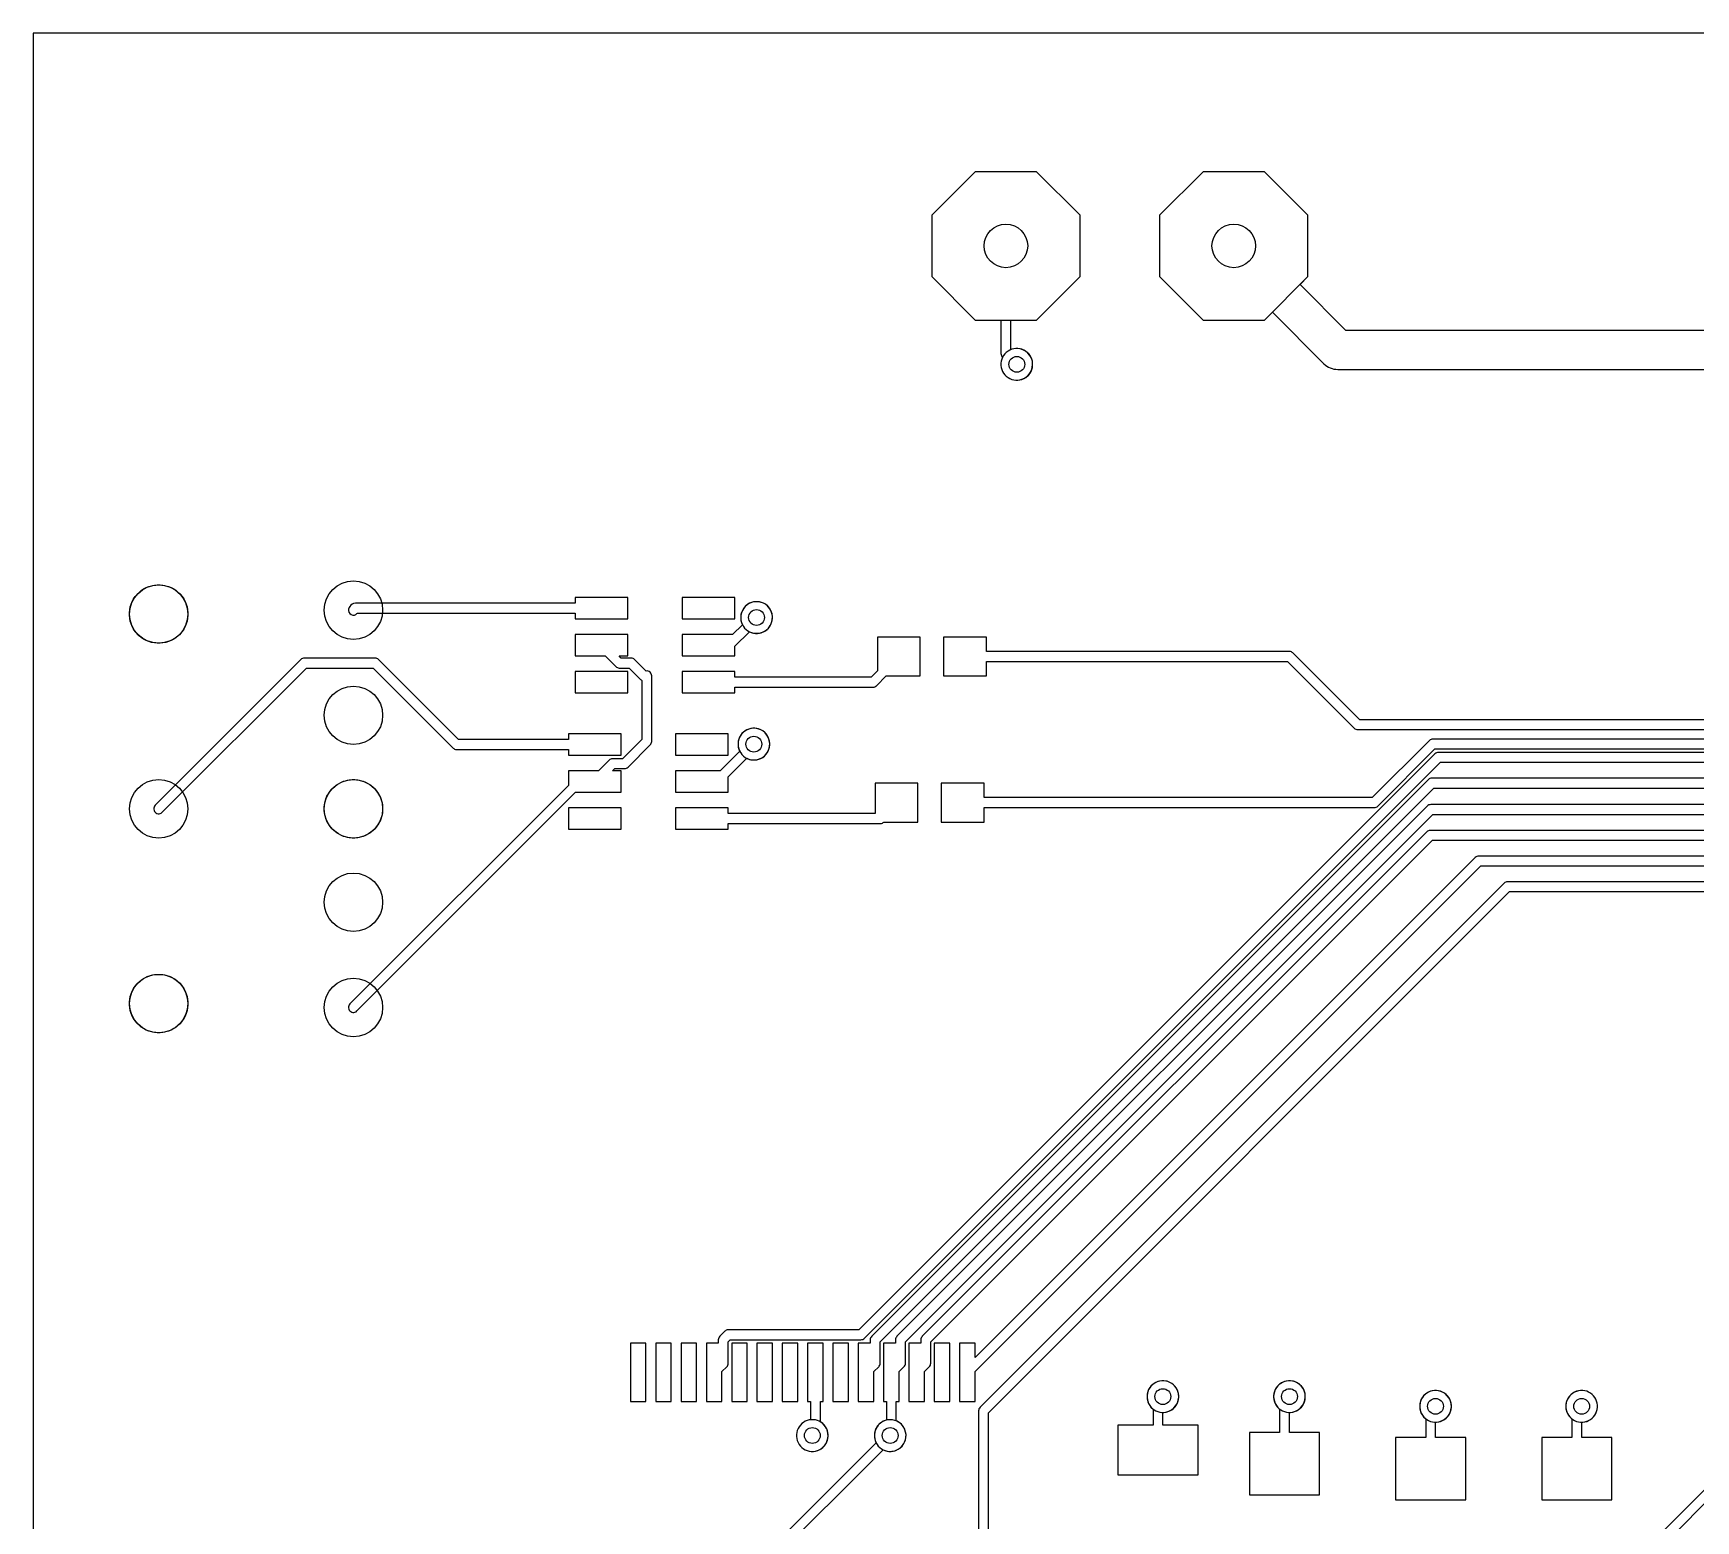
# Model space of a CAD drawing. Header units: millimetres. Extents: x 14 to 284, y -1 to 109.
# Drawn here: x 14 to 56.68, y 70.81 to 109 of the extents above; entities that cross this region are included whole.
import ezdxf

# ---------------------------------------------------------------- set-up
doc = ezdxf.new("R2010")
doc.units = ezdxf.units.MM

msp = doc.modelspace()

# ---------------------------------------------------------------- linework, layer by layer
at = {"layer": '16_copper'}
for points in [[(40.875, 102.751), (40.875, 104.329), (39.759, 105.445), (38.181, 105.445), (37.065, 104.329), (37.065, 102.751), (38.181, 101.635), (39.759, 101.635)], [(46.725, 102.751), (46.725, 104.329), (45.609, 105.445), (44.031, 105.445), (42.915, 104.329), (42.915, 102.751), (44.031, 101.635), (45.609, 101.635)], [(39.329, 100.101), (39.381, 100.114), (39.43, 100.135), (39.476, 100.161), (39.519, 100.194), (39.556, 100.231), (39.589, 100.274), (39.615, 100.32), (39.636, 100.369), (39.649, 100.421), (39.656, 100.473), (39.656, 100.527), (39.649, 100.579), (39.636, 100.631), (39.615, 100.68), (39.589, 100.726), (39.556, 100.769), (39.519, 100.806), (39.476, 100.839), (39.43, 100.865), (39.381, 100.886), (39.329, 100.899), (39.277, 100.906), (39.223, 100.906), (39.171, 100.899), (39.119, 100.886), (39.07, 100.865), (39.024, 100.839), (38.981, 100.806), (38.944, 100.769), (38.911, 100.726), (38.885, 100.68), (38.864, 100.631), (38.851, 100.579), (38.844, 100.527), (38.844, 100.473), (38.851, 100.421), (38.864, 100.369), (38.885, 100.32), (38.911, 100.274), (38.944, 100.231), (38.981, 100.194), (39.024, 100.161), (39.07, 100.135), (39.119, 100.114), (39.171, 100.101), (39.223, 100.094), (39.277, 100.094)], [(32.648, 93.601), (32.7, 93.614), (32.749, 93.635), (32.795, 93.661), (32.837, 93.694), (32.875, 93.731), (32.908, 93.774), (32.934, 93.82), (32.955, 93.869), (32.968, 93.921), (32.975, 93.973), (32.975, 94.027), (32.968, 94.079), (32.955, 94.131), (32.934, 94.18), (32.908, 94.226), (32.875, 94.269), (32.837, 94.306), (32.795, 94.339), (32.749, 94.365), (32.7, 94.386), (32.648, 94.399), (32.596, 94.406), (32.542, 94.406), (32.489, 94.399), (32.438, 94.386), (32.389, 94.365), (32.343, 94.339), (32.3, 94.306), (32.263, 94.269), (32.23, 94.226), (32.204, 94.18), (32.183, 94.131), (32.169, 94.079), (32.163, 94.027), (32.163, 93.973), (32.169, 93.921), (32.183, 93.869), (32.204, 93.82), (32.23, 93.774), (32.263, 93.731), (32.3, 93.694), (32.343, 93.661), (32.389, 93.635), (32.438, 93.614), (32.489, 93.601), (32.542, 93.594), (32.596, 93.594)], [(32.579, 90.351), (32.631, 90.364), (32.68, 90.385), (32.726, 90.411), (32.769, 90.444), (32.806, 90.481), (32.839, 90.524), (32.865, 90.57), (32.886, 90.619), (32.899, 90.671), (32.906, 90.723), (32.906, 90.777), (32.899, 90.829), (32.886, 90.881), (32.865, 90.93), (32.839, 90.976), (32.806, 91.019), (32.769, 91.056), (32.726, 91.089), (32.68, 91.115), (32.631, 91.136), (32.579, 91.149), (32.527, 91.156), (32.473, 91.156), (32.421, 91.149), (32.369, 91.136), (32.32, 91.115), (32.274, 91.089), (32.231, 91.056), (32.194, 91.019), (32.161, 90.976), (32.135, 90.93), (32.114, 90.881), (32.101, 90.829), (32.094, 90.777), (32.094, 90.723), (32.101, 90.671), (32.114, 90.619), (32.135, 90.57), (32.161, 90.524), (32.194, 90.481), (32.231, 90.444), (32.274, 90.411), (32.32, 90.385), (32.369, 90.364), (32.421, 90.351), (32.473, 90.344), (32.527, 90.344)], [(43.079, 73.601), (43.131, 73.614), (43.18, 73.635), (43.226, 73.661), (43.269, 73.694), (43.306, 73.731), (43.339, 73.774), (43.365, 73.82), (43.386, 73.869), (43.399, 73.921), (43.406, 73.973), (43.406, 74.027), (43.399, 74.079), (43.386, 74.131), (43.365, 74.18), (43.339, 74.226), (43.306, 74.269), (43.269, 74.306), (43.226, 74.339), (43.18, 74.365), (43.131, 74.386), (43.079, 74.399), (43.027, 74.406), (42.973, 74.406), (42.921, 74.399), (42.869, 74.386), (42.82, 74.365), (42.774, 74.339), (42.731, 74.306), (42.694, 74.269), (42.661, 74.226), (42.635, 74.18), (42.614, 74.131), (42.601, 74.079), (42.594, 74.027), (42.594, 73.973), (42.601, 73.921), (42.614, 73.869), (42.635, 73.82), (42.661, 73.774), (42.694, 73.731), (42.731, 73.694), (42.774, 73.661), (42.82, 73.635), (42.869, 73.614), (42.921, 73.601), (42.973, 73.594), (43.027, 73.594)], [(46.329, 73.601), (46.381, 73.614), (46.43, 73.635), (46.476, 73.661), (46.519, 73.694), (46.556, 73.731), (46.589, 73.774), (46.615, 73.82), (46.636, 73.869), (46.649, 73.921), (46.656, 73.973), (46.656, 74.027), (46.649, 74.079), (46.636, 74.131), (46.615, 74.18), (46.589, 74.226), (46.556, 74.269), (46.519, 74.306), (46.476, 74.339), (46.43, 74.365), (46.381, 74.386), (46.329, 74.399), (46.277, 74.406), (46.223, 74.406), (46.171, 74.399), (46.119, 74.386), (46.07, 74.365), (46.024, 74.339), (45.981, 74.306), (45.944, 74.269), (45.911, 74.226), (45.885, 74.18), (45.864, 74.131), (45.851, 74.079), (45.844, 74.027), (45.844, 73.973), (45.851, 73.921), (45.864, 73.869), (45.885, 73.82), (45.911, 73.774), (45.944, 73.731), (45.981, 73.694), (46.024, 73.661), (46.07, 73.635), (46.119, 73.614), (46.171, 73.601), (46.223, 73.594), (46.277, 73.594)], [(50.079, 73.351), (50.131, 73.364), (50.18, 73.385), (50.226, 73.411), (50.269, 73.444), (50.306, 73.481), (50.339, 73.524), (50.365, 73.57), (50.386, 73.619), (50.399, 73.671), (50.406, 73.723), (50.406, 73.777), (50.399, 73.829), (50.386, 73.881), (50.365, 73.93), (50.339, 73.976), (50.306, 74.019), (50.269, 74.056), (50.226, 74.089), (50.18, 74.115), (50.131, 74.136), (50.079, 74.149), (50.027, 74.156), (49.973, 74.156), (49.921, 74.149), (49.869, 74.136), (49.82, 74.115), (49.774, 74.089), (49.731, 74.056), (49.694, 74.019), (49.661, 73.976), (49.635, 73.93), (49.614, 73.881), (49.601, 73.829), (49.594, 73.777), (49.594, 73.723), (49.601, 73.671), (49.614, 73.619), (49.635, 73.57), (49.661, 73.524), (49.694, 73.481), (49.731, 73.444), (49.774, 73.411), (49.82, 73.385), (49.869, 73.364), (49.921, 73.351), (49.973, 73.344), (50.027, 73.344)], [(53.829, 73.351), (53.881, 73.364), (53.93, 73.385), (53.976, 73.411), (54.019, 73.444), (54.056, 73.481), (54.089, 73.524), (54.115, 73.57), (54.136, 73.619), (54.149, 73.671), (54.156, 73.723), (54.156, 73.777), (54.149, 73.829), (54.136, 73.881), (54.115, 73.93), (54.089, 73.976), (54.056, 74.019), (54.019, 74.056), (53.976, 74.089), (53.93, 74.115), (53.881, 74.136), (53.829, 74.149), (53.777, 74.156), (53.723, 74.156), (53.671, 74.149), (53.619, 74.136), (53.57, 74.115), (53.524, 74.089), (53.481, 74.056), (53.444, 74.019), (53.411, 73.976), (53.385, 73.93), (53.364, 73.881), (53.351, 73.829), (53.344, 73.777), (53.344, 73.723), (53.351, 73.671), (53.364, 73.619), (53.385, 73.57), (53.411, 73.524), (53.444, 73.481), (53.481, 73.444), (53.524, 73.411), (53.57, 73.385), (53.619, 73.364), (53.671, 73.351), (53.723, 73.344), (53.777, 73.344)], [(34.079, 72.601), (34.131, 72.614), (34.18, 72.635), (34.226, 72.661), (34.269, 72.694), (34.306, 72.731), (34.339, 72.774), (34.365, 72.82), (34.386, 72.869), (34.399, 72.921), (34.406, 72.973), (34.406, 73.027), (34.399, 73.079), (34.386, 73.131), (34.365, 73.18), (34.339, 73.226), (34.306, 73.269), (34.269, 73.306), (34.226, 73.339), (34.18, 73.365), (34.131, 73.386), (34.079, 73.399), (34.027, 73.406), (33.973, 73.406), (33.921, 73.399), (33.869, 73.386), (33.82, 73.365), (33.774, 73.339), (33.731, 73.306), (33.694, 73.269), (33.661, 73.226), (33.635, 73.18), (33.614, 73.131), (33.601, 73.079), (33.594, 73.027), (33.594, 72.973), (33.601, 72.921), (33.614, 72.869), (33.635, 72.82), (33.661, 72.774), (33.694, 72.731), (33.731, 72.694), (33.774, 72.661), (33.82, 72.635), (33.869, 72.614), (33.921, 72.601), (33.973, 72.594), (34.027, 72.594)]]:
    msp.add_lwpolyline(points, close=True, dxfattribs=at)
msp.add_lwpolyline([(32.891, 69.712), (35.816, 72.637, 0.941273), (36.226, 73.339), (36.18, 73.365, 0.720354), (35.637, 72.816), (32.675, 69.854, 0.198912)], format="xyb", dxfattribs=at)
at = {"layer": '1_copper'}
for points in [[(39.329, 100.101, 1), (39.171, 100.899), (39.119, 100.886), (39.097, 100.877), (39.097, 101.635), (39.759, 101.635), (40.875, 102.751), (40.875, 104.329), (39.759, 105.445), (38.181, 105.445), (37.065, 104.329), (37.065, 102.751), (38.181, 101.635), (38.843, 101.635), (38.843, 100.78, 0.219443), (38.885, 100.68), (38.864, 100.631), (38.851, 100.579), (38.844, 100.527), (38.844, 100.473), (38.851, 100.421), (38.864, 100.369), (38.885, 100.32), (38.911, 100.274), (38.944, 100.231), (38.981, 100.194), (39.024, 100.161), (39.07, 100.135), (39.119, 100.114), (39.171, 100.101), (39.223, 100.094), (39.277, 100.094)], [(29.26, 94.515), (27.91, 94.515), (27.91, 94.367), (22.27, 94.367, 0.335119), (22.13, 94.28), (22.113, 94.258, 0.785539), (22.284, 94.08), (22.31, 94.1), (22.323, 94.113), (27.91, 94.113), (27.91, 93.965), (29.26, 93.965)], [(32.01, 93.262), (32.385, 93.637, 0.941273), (32.795, 94.339), (32.749, 94.365, 0.720354), (32.206, 93.816), (31.954, 93.565), (30.66, 93.565), (30.66, 93.015), (32.01, 93.015)], [(22.258, 83.869, 0.120111), (22.31, 83.9), (27.925, 89.515), (29.09, 89.515), (29.09, 90.065), (28.87, 90.065), (28.927, 90.122), (29.179, 90.122, 0.198912), (29.269, 90.159), (29.84, 90.73, 0.198912), (29.877, 90.82), (29.877, 92.5, 0.454126), (29.733, 92.627), (29.439, 92.921, 0.198912), (29.349, 92.958), (29.097, 92.958), (29.04, 93.015), (29.26, 93.015), (29.26, 93.565), (27.91, 93.565), (27.91, 93.015), (28.68, 93.015), (28.954, 92.741, 0.198912), (29.044, 92.704), (29.297, 92.704), (29.59, 92.41, 0.079508), (29.623, 92.387), (29.623, 90.872), (29.127, 90.376), (28.874, 90.376, 0.198912), (28.784, 90.339), (28.51, 90.065), (27.74, 90.065), (27.74, 89.69), (22.13, 84.08), (22.113, 84.058), (22.1, 84.033), (22.094, 84.005), (22.094, 83.977), (22.1, 83.95), (22.111, 83.924), (22.129, 83.902), (22.15, 83.884), (22.175, 83.871), (22.203, 83.864), (22.231, 83.863)], [(32.01, 92.213), (35.56, 92.213, 0.198912), (35.65, 92.25), (35.9, 92.5), (36.77, 92.5), (36.77, 93.5), (35.67, 93.5), (35.67, 92.63), (35.507, 92.467), (32.01, 92.467), (32.01, 92.615), (30.66, 92.615), (30.66, 92.065), (32.01, 92.065)], [(17.258, 88.969, 0.120111), (17.31, 89), (21.014, 92.704), (22.723, 92.704), (24.777, 90.65, 0.198912), (24.866, 90.613), (27.74, 90.613), (27.74, 90.465), (29.09, 90.465), (29.09, 91.015), (27.74, 91.015), (27.74, 90.867), (24.919, 90.867), (22.865, 92.921, 0.198912), (22.775, 92.958), (20.961, 92.958, 0.198912), (20.871, 92.921), (17.13, 89.18), (17.113, 89.158), (17.1, 89.133), (17.094, 89.105), (17.094, 89.077), (17.1, 89.05), (17.111, 89.024), (17.129, 89.002), (17.15, 88.984), (17.175, 88.971), (17.203, 88.964), (17.231, 88.963)], [(38.41, 89.123), (48.429, 89.123, 0.198912), (48.519, 89.16), (49.985, 90.626), (62.183, 90.626, 0.319257), (62.32, 90.706), (62.369, 90.685, 1), (62.631, 91.456), (62.579, 91.47, 0.57735), (62.114, 90.94), (62.135, 90.891, -0.001343), (62.137, 90.887), (62.13, 90.88), (49.932, 90.88, 0.198912), (49.843, 90.843), (48.377, 89.377), (38.41, 89.377), (38.41, 89.75), (37.31, 89.75), (37.31, 88.75), (38.41, 88.75)], [(31.84, 89.91), (32.316, 90.387, 0.941273), (32.726, 91.089), (32.68, 91.115, 0.720354), (32.137, 90.566), (31.635, 90.065), (30.49, 90.065), (30.49, 89.515), (31.84, 89.515)], [(31.68, 74.64), (31.804, 74.764, 0.198912), (31.841, 74.854), (31.841, 75.407), (31.893, 75.459), (35.25, 75.459, 0.198912), (35.34, 75.496), (50.127, 90.283), (63.363, 90.283, 0.941276), (64.149, 90.49), (64.136, 90.541, 0.720356), (63.363, 90.537), (50.075, 90.537, 0.198912), (49.985, 90.5), (35.197, 75.713), (31.841, 75.713, 0.198912), (31.751, 75.676), (31.624, 75.549, 0.198912), (31.587, 75.459), (31.587, 75.37), (31.28, 75.37), (31.28, 73.87), (31.68, 73.87)], [(35.58, 74.64), (35.704, 74.764, 0.198912), (35.741, 74.854), (35.741, 75.407), (49.957, 89.623), (62.113, 89.623, 0.941276), (62.899, 89.829), (62.886, 89.881, 0.720356), (62.113, 89.877), (49.905, 89.877, 0.198912), (49.815, 89.84), (35.524, 75.549, 0.198912), (35.487, 75.459), (35.487, 75.37), (35.18, 75.37), (35.18, 73.87), (35.58, 73.87)], [(31.84, 88.713), (35.75, 88.713, 0.198257), (35.84, 88.75), (36.71, 88.75), (36.71, 89.75), (35.61, 89.75), (35.61, 88.967), (31.84, 88.967), (31.84, 89.115), (30.49, 89.115), (30.49, 88.565), (31.84, 88.565)], [(36.88, 74.64), (37.004, 74.764, 0.198912), (37.041, 74.854), (37.041, 75.407), (49.918, 88.283), (62.113, 88.283, 0.941276), (62.899, 88.49), (62.886, 88.541, 0.720356), (62.113, 88.537), (49.865, 88.537, 0.198912), (49.775, 88.5), (36.824, 75.549, 0.198912), (36.787, 75.459), (36.787, 75.37), (36.48, 75.37), (36.48, 73.87), (36.88, 73.87)], [(38.18, 74.64), (51.163, 87.623), (63.363, 87.623, 0.941276), (64.149, 87.829), (64.136, 87.881, 0.720356), (63.363, 87.877), (51.11, 87.877, 0.198912), (51.02, 87.84), (38.18, 75), (38.18, 75.37), (37.78, 75.37), (37.78, 73.87), (38.18, 73.87)], [(34.079, 72.601, 0.688125), (34.207, 73.35), (34.207, 73.87), (34.28, 73.87), (34.28, 75.37), (33.88, 75.37), (33.88, 73.87), (33.953, 73.87), (33.953, 73.404), (33.921, 73.399), (33.869, 73.386), (33.82, 73.365), (33.774, 73.339), (33.731, 73.306), (33.694, 73.269), (33.661, 73.226), (33.635, 73.18), (33.614, 73.131), (33.601, 73.079), (33.594, 73.027), (33.594, 72.973), (33.601, 72.921), (33.614, 72.869), (33.635, 72.82), (33.661, 72.774), (33.694, 72.731), (33.731, 72.694), (33.774, 72.661), (33.82, 72.635), (33.869, 72.614), (33.921, 72.601), (33.973, 72.594), (34.027, 72.594)], [(43.905, 73.265), (43.002, 73.265), (43.002, 73.594, 0.965419), (43.027, 74.406), (42.973, 74.406, 0.686849), (42.748, 73.681), (42.748, 73.265), (41.845, 73.265), (41.845, 71.995), (43.905, 71.995)], [(47.025, 73.075), (46.252, 73.075), (46.252, 73.594, 0.965419), (46.277, 74.406), (46.223, 74.406, 0.686849), (45.998, 73.681), (45.998, 73.075), (45.225, 73.075), (45.225, 71.475), (47.025, 71.475)], [(50.775, 72.95), (50.002, 72.95), (50.002, 73.344, 0.965419), (50.027, 74.156), (49.973, 74.156, 0.686849), (49.748, 73.431), (49.748, 72.95), (48.975, 72.95), (48.975, 71.35), (50.775, 71.35)], [(54.525, 72.95), (53.752, 72.95), (53.752, 73.344), (53.777, 73.344, 1), (53.723, 74.156), (53.671, 74.149, 0.621838), (53.481, 73.444), (53.507, 73.424, 0.098816), (53.498, 73.375), (53.498, 72.95), (52.725, 72.95), (52.725, 71.35), (54.525, 71.35)]]:
    msp.add_lwpolyline(points, format="xyb", close=True, dxfattribs=at)
for points in [[(66.573, 101.37), (47.697, 101.37), (46.521, 102.547), (46.725, 102.751), (46.725, 104.329), (45.609, 105.445), (44.031, 105.445), (42.915, 104.329), (42.915, 102.751), (44.031, 101.635), (45.609, 101.635), (45.813, 101.839), (47.136, 100.516, 0.198912), (47.49, 100.37), (65.442, 100.37)], [(61.693, 91.377), (48.053, 91.377), (46.34, 93.09, 0.198912), (46.25, 93.127), (38.47, 93.127), (38.47, 93.5), (37.37, 93.5), (37.37, 92.5), (38.47, 92.5), (38.47, 92.873), (46.197, 92.873), (47.91, 91.16, 0.198912), (48, 91.123), (61.745, 91.123)], [(63.363, 89.198), (49.875, 89.198, 0.198912), (49.786, 89.161), (36.174, 75.549, 0.198912), (36.137, 75.459), (36.137, 75.37), (35.83, 75.37), (35.83, 73.87), (35.903, 73.87), (35.903, 73.395), (35.869, 73.386), (35.82, 73.365), (35.774, 73.339), (35.731, 73.306), (35.694, 73.269), (35.661, 73.226), (35.635, 73.18), (35.614, 73.131), (35.601, 73.079), (35.594, 73.027), (35.594, 72.973), (35.601, 72.921), (35.614, 72.869), (35.635, 72.82), (35.661, 72.774), (35.694, 72.731), (35.731, 72.694), (35.774, 72.661), (35.82, 72.635), (35.869, 72.614), (35.921, 72.601), (35.973, 72.594), (36.027, 72.594), (36.079, 72.601, 0.740126), (36.157, 73.375), (36.157, 73.87), (36.23, 73.87), (36.23, 74.64), (36.354, 74.764, 0.198912), (36.391, 74.854), (36.391, 75.407), (49.928, 88.944), (63.363, 88.944, 0.941276)], [(62.113, 87.217), (51.85, 87.217, 0.198912), (51.76, 87.179), (38.306, 73.726, 0.198912), (38.269, 73.636), (38.269, 66.583)], [(38.523, 66.531), (38.523, 73.583), (51.902, 86.963), (62.113, 86.963, 0.941276)], [(58.135, 72.84), (54.651, 69.356, 0.198912)]]:
    msp.add_lwpolyline(points, format="xyb", dxfattribs=at)
for points in [[(32.01, 94.515), (30.66, 94.515), (30.66, 93.965), (32.01, 93.965)], [(29.26, 92.615), (27.91, 92.615), (27.91, 92.065), (29.26, 92.065)], [(31.84, 91.015), (30.49, 91.015), (30.49, 90.465), (31.84, 90.465)], [(29.09, 89.115), (27.74, 89.115), (27.74, 88.565), (29.09, 88.565)], [(29.73, 75.37), (29.33, 75.37), (29.33, 73.87), (29.73, 73.87)], [(30.38, 75.37), (29.98, 75.37), (29.98, 73.87), (30.38, 73.87)], [(31.03, 75.37), (30.63, 75.37), (30.63, 73.87), (31.03, 73.87)], [(32.33, 75.37), (31.93, 75.37), (31.93, 73.87), (32.33, 73.87)], [(32.98, 75.37), (32.58, 75.37), (32.58, 73.87), (32.98, 73.87)], [(33.63, 75.37), (33.23, 75.37), (33.23, 73.87), (33.63, 73.87)], [(34.93, 75.37), (34.53, 75.37), (34.53, 73.87), (34.93, 73.87)], [(37.53, 75.37), (37.13, 75.37), (37.13, 73.87), (37.53, 73.87)]]:
    msp.add_lwpolyline(points, close=True, dxfattribs=at)
msp.add_lwpolyline([(54.868, 69.213), (58.278, 72.623)], dxfattribs=at)
at = {"layer": 'drills_NPTH'}
for centre in [(17.22, 94.09), (22.22, 89.09), (17.22, 84.09)]:
    msp.add_circle(centre, 0.75, dxfattribs=at)
at = {"layer": 'drills_PTH'}
for centre, radius in [((38.97, 103.54), 0.559), ((44.82, 103.54), 0.559), ((22.22, 94.19), 0.75), ((22.22, 91.49), 0.75), ((17.22, 89.09), 0.75), ((22.22, 86.69), 0.75), ((22.22, 83.99), 0.75)]:
    msp.add_circle(centre, radius, dxfattribs=at)
at = {"layer": 'drills_via_1_16'}
for centre in [(39.25, 100.5), (32.569, 94), (32.5, 90.75), (43, 74), (46.25, 74), (50, 73.75), (53.75, 73.75), (34, 73), (36, 73)]:
    msp.add_circle(centre, 0.203, dxfattribs=at)
at = {"layer": 'holes'}
for points in [[(17.97, 94.053), (17.963, 93.98), (17.948, 93.908), (17.927, 93.837), (17.899, 93.769), (17.864, 93.704), (17.823, 93.643), (17.776, 93.586), (17.724, 93.534), (17.667, 93.487), (17.606, 93.446), (17.541, 93.411), (17.473, 93.383), (17.402, 93.362), (17.33, 93.347), (17.257, 93.34), (17.183, 93.34), (17.11, 93.347), (17.038, 93.362), (16.967, 93.383), (16.899, 93.411), (16.834, 93.446), (16.773, 93.487), (16.716, 93.534), (16.664, 93.586), (16.617, 93.643), (16.576, 93.704), (16.541, 93.769), (16.513, 93.837), (16.492, 93.908), (16.477, 93.98), (16.47, 94.053), (16.47, 94.127), (16.477, 94.2), (16.492, 94.272), (16.513, 94.343), (16.541, 94.411), (16.576, 94.476), (16.617, 94.537), (16.664, 94.594), (16.716, 94.646), (16.773, 94.693), (16.834, 94.734), (16.899, 94.769), (16.967, 94.797), (17.038, 94.818), (17.11, 94.833), (17.183, 94.84), (17.257, 94.84), (17.33, 94.833), (17.402, 94.818), (17.473, 94.797), (17.541, 94.769), (17.606, 94.734), (17.667, 94.693), (17.724, 94.646), (17.776, 94.594), (17.823, 94.537), (17.864, 94.476), (17.899, 94.411), (17.927, 94.343), (17.948, 94.272), (17.963, 94.2), (17.97, 94.127), (17.97, 94.053)], [(22.97, 89.053), (22.963, 88.98), (22.948, 88.908), (22.927, 88.837), (22.899, 88.769), (22.864, 88.704), (22.823, 88.643), (22.776, 88.586), (22.724, 88.534), (22.667, 88.487), (22.606, 88.446), (22.541, 88.411), (22.473, 88.383), (22.402, 88.362), (22.33, 88.347), (22.257, 88.34), (22.183, 88.34), (22.11, 88.347), (22.038, 88.362), (21.967, 88.383), (21.899, 88.411), (21.834, 88.446), (21.773, 88.487), (21.716, 88.534), (21.664, 88.586), (21.617, 88.643), (21.576, 88.704), (21.541, 88.769), (21.513, 88.837), (21.492, 88.908), (21.477, 88.98), (21.47, 89.053), (21.47, 89.127), (21.477, 89.2), (21.492, 89.272), (21.513, 89.343), (21.541, 89.411), (21.576, 89.476), (21.617, 89.537), (21.664, 89.594), (21.716, 89.646), (21.773, 89.693), (21.834, 89.734), (21.899, 89.769), (21.967, 89.797), (22.038, 89.818), (22.11, 89.833), (22.183, 89.84), (22.257, 89.84), (22.33, 89.833), (22.402, 89.818), (22.473, 89.797), (22.541, 89.769), (22.606, 89.734), (22.667, 89.693), (22.724, 89.646), (22.776, 89.594), (22.823, 89.537), (22.864, 89.476), (22.899, 89.411), (22.927, 89.343), (22.948, 89.272), (22.963, 89.2), (22.97, 89.127), (22.97, 89.053)], [(17.97, 84.053), (17.963, 83.98), (17.948, 83.908), (17.927, 83.837), (17.899, 83.769), (17.864, 83.704), (17.823, 83.643), (17.776, 83.586), (17.724, 83.534), (17.667, 83.487), (17.606, 83.446), (17.541, 83.411), (17.473, 83.383), (17.402, 83.362), (17.33, 83.347), (17.257, 83.34), (17.183, 83.34), (17.11, 83.347), (17.038, 83.362), (16.967, 83.383), (16.899, 83.411), (16.834, 83.446), (16.773, 83.487), (16.716, 83.534), (16.664, 83.586), (16.617, 83.643), (16.576, 83.704), (16.541, 83.769), (16.513, 83.837), (16.492, 83.908), (16.477, 83.98), (16.47, 84.053), (16.47, 84.127), (16.477, 84.2), (16.492, 84.272), (16.513, 84.343), (16.541, 84.411), (16.576, 84.476), (16.617, 84.537), (16.664, 84.594), (16.716, 84.646), (16.773, 84.693), (16.834, 84.734), (16.899, 84.769), (16.967, 84.797), (17.038, 84.818), (17.11, 84.833), (17.183, 84.84), (17.257, 84.84), (17.33, 84.833), (17.402, 84.818), (17.473, 84.797), (17.541, 84.769), (17.606, 84.734), (17.667, 84.693), (17.724, 84.646), (17.776, 84.594), (17.823, 84.537), (17.864, 84.476), (17.899, 84.411), (17.927, 84.343), (17.948, 84.272), (17.963, 84.2), (17.97, 84.127), (17.97, 84.053)]]:
    msp.add_lwpolyline(points, close=True, dxfattribs=at)
at = {"layer": 'outline'}
msp.add_lwpolyline([(14, -1.27), (283.77, -1.27), (283.82, 109), (14, 109), (14, -1.27)], close=True, dxfattribs=at)

doc.saveas('drawing.dxf')
